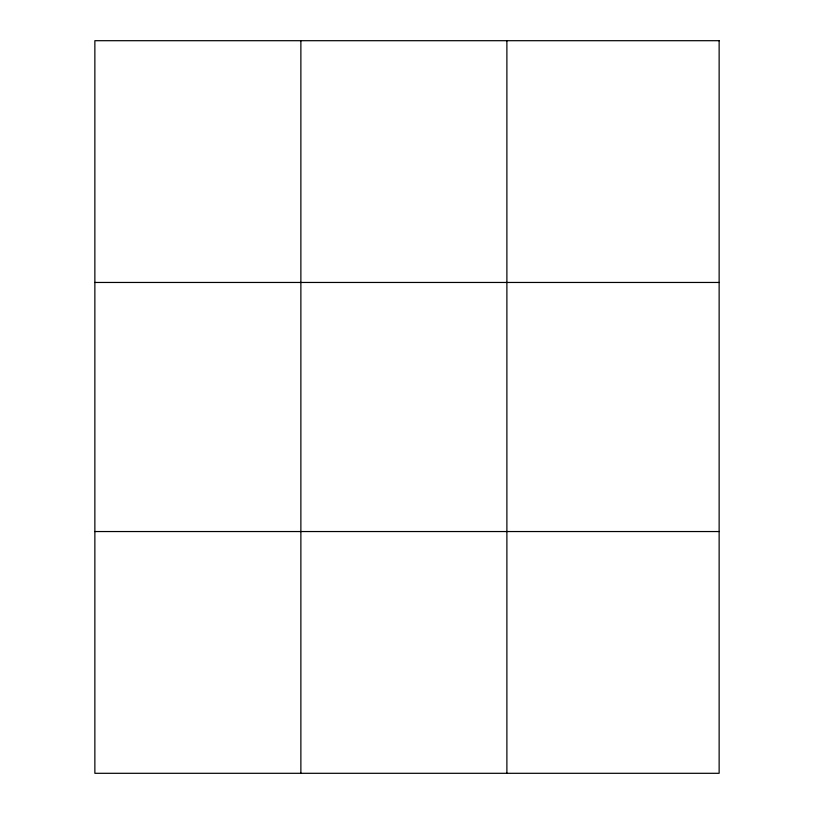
<?xml version="1.0" encoding="UTF-8"?>
<svg xmlns="http://www.w3.org/2000/svg" width="814" height="814" viewBox="0 0 814 814"><rect width="100%" height="100%" fill="white"/><g stroke="black" fill="none" stroke-linecap="round" stroke-linejoin="round"><path stroke-width="1.22" d="M300.875 773.3L300.875 40.7M506.888 773.3L506.888 40.7M94.862 282.458L719.138 282.458M94.862 531.542L719.138 531.542M719.138 40.7L94.862 40.7L94.862 773.3L719.138 773.3L719.138 40.7"/></g></svg>
